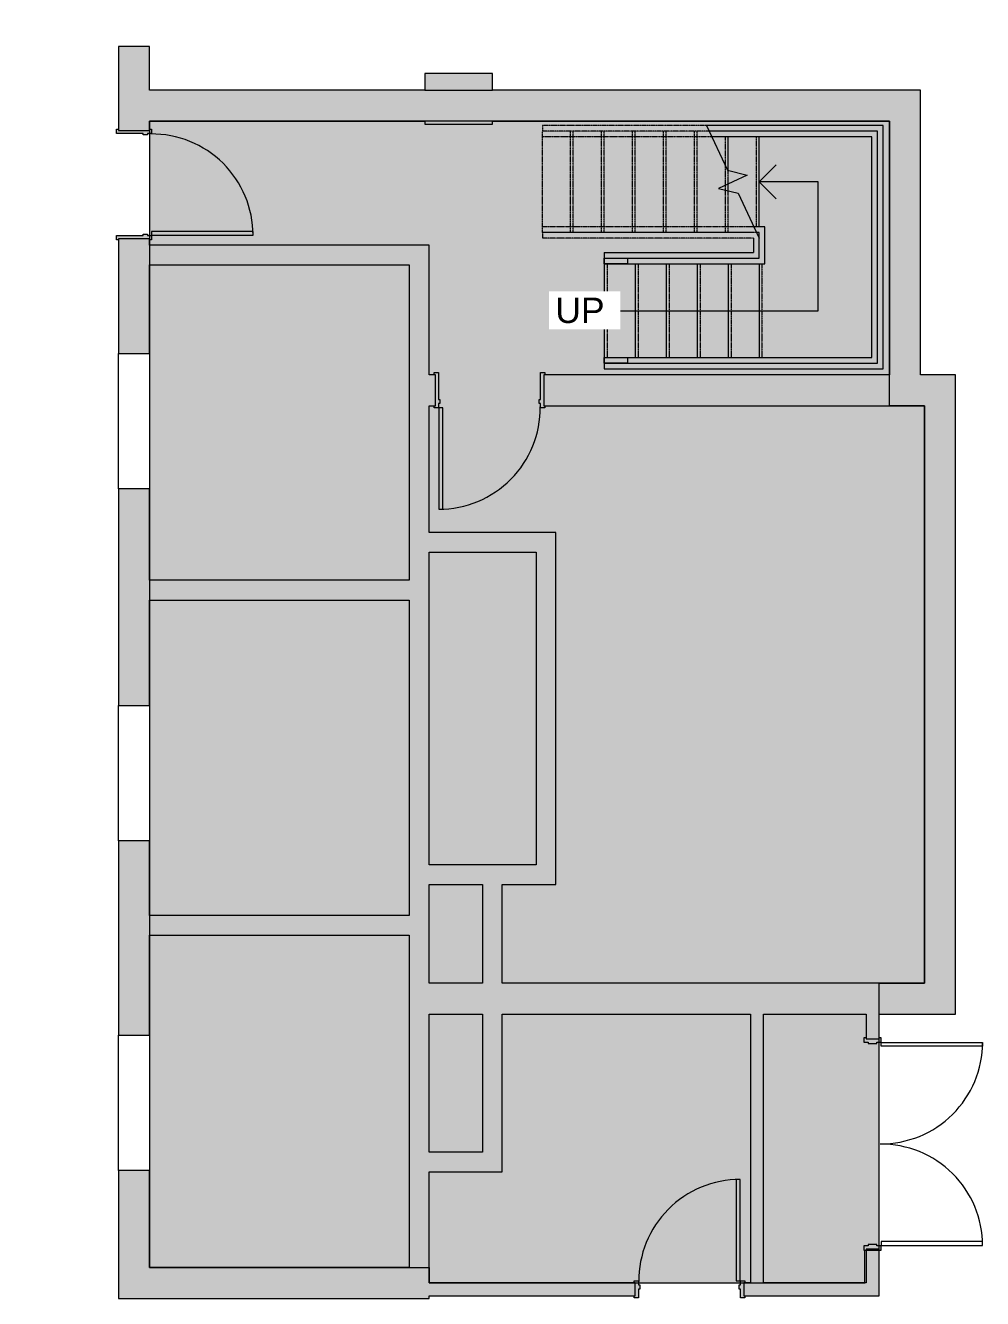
# Model space of a CAD drawing. Header units: inches. Extents: x 1076 to 2563, y 349 to 2134.
# Drawn here: x 1423.6 to 1763.4, y 964.9 to 1416.9 of the extents above; entities that cross this region are included whole.
import ezdxf

# ---------------------------------------------------------------- set-up
doc = ezdxf.new("R2010")
doc.units = ezdxf.units.IN
doc.header["$MEASUREMENT"] = 0
doc.linetypes.add('Overhead 1_16_', pattern=[0.101562, 0.0625, -0.039062])
for name, color, linetype, lineweight in [('A-DETL-GENF', 92, 'Continuous', 9), ('A-DETL-THIN', 151, 'Continuous', 9), ('A-DOOR', 31, 'Continuous', 13), ('A-FLOR-HRAL', 11, 'Continuous', 9), ('A-GENM', 13, 'Continuous', 9), ('A-WALL', 113, 'Continuous', 13), ('A-WALL-PATT', 111, 'Continuous', 13), ('S-STRS', 31, 'Continuous', 13), ('S-STRS-ANNO', 31, 'Continuous', 9), ('S-STRS-IDEN', 31, 'Continuous', 9), ('S-STRS-MBND', 31, 'Continuous', 13)]:
    doc.layers.add(name, color=color, linetype=linetype, lineweight=lineweight)
doc.styles.add('Arial', font='arial.ttf', dxfattribs={"height": 9})

# ---------------------------------------------------------------- blocks, each defined once
blk = doc.blocks.new('Door - Single - Solid Door-7174106-Level XX  POWER _ SIGNAL')
at = {"layer": 'A-DOOR'}
h = blk.add_hatch(color=250, dxfattribs=at)
h.paths.add_polyline_path([(-15.63, -5.59), (-15.63, -6.34), (-14.13, -6.34), (-14.13, -4.84), (-13.63, -4.84), (-13.63, -3.34), (-14.13, -3.34), (-14.13, 6.16), (-15.63, 6.16), (-15.63, 5.41), (-15.26, 5.41), (-15.26, -5.59)], flags=0)
h.paths.add_polyline_path([(21.62, -4.51), (21.62, -4.84), (22.12, -4.84), (22.12, -6.34), (23.62, -6.34), (23.62, -5.59), (23.24, -5.59), (23.24, 5.41), (23.62, 5.41), (23.62, 6.16), (22.12, 6.16), (22.12, -3.34), (21.62, -3.34)], flags=0)
at = {"layer": 'A-DOOR', "color": 8, "lineweight": 20}
for p, q in [((-15.63, 6.16), (-14.13, 6.16)), ((-15.63, 5.41), (-15.63, 6.16)), ((-14.13, 6.16), (-14.13, -3.34)), ((22.12, 6.16), (23.62, 6.16)), ((22.12, -3.34), (22.12, 6.16)), ((23.62, 6.16), (23.62, 5.41)), ((-14.13, -3.34), (-13.63, -3.34)), ((-13.63, -3.34), (-13.63, -4.84)), ((21.62, -3.34), (22.12, -3.34)), ((21.62, -4.84), (21.62, -3.34)), ((-15.63, -6.34), (-15.63, -5.59)), ((-14.13, -6.34), (-15.63, -6.34)), ((-14.13, -4.84), (-14.13, -6.34)), ((-13.63, -4.84), (-14.13, -4.84)), ((-12.63, -6.34), (-14.01, -6.34)), ((-14.01, -6.34), (-14.01, -42.34)), ((-12.63, -42.34), (-12.63, -6.34)), ((22.12, -4.84), (21.62, -4.84)), ((22.12, -6.34), (22.12, -4.84)), ((23.62, -6.34), (22.12, -6.34)), ((23.62, -5.59), (23.62, -6.34)), ((-14.01, -42.34), (-12.63, -42.34))]:
    blk.add_line(p, q, dxfattribs=at)
at = {"layer": 'A-DOOR', "lineweight": 9}
blk.add_arc((-14.01, -6.34), 36, 270, 0.5, dxfattribs=at)
blk = doc.blocks.new('Opening - 48_ x 84_-7159334-Level XX  POWER _ SIGNAL')
at = {"layer": 'A-GENM'}
for p, q in [((-24.32, -5.5), (-24.32, 5.5)), ((-24.32, 5.5), (23.68, 5.5)), ((23.68, 5.5), (23.68, -5.5)), ((23.68, -5.5), (-24.32, -5.5))]:
    blk.add_line(p, q, dxfattribs=at)
blk = doc.blocks.new('Door - Single - Solid Door-7174110-Level XX  POWER _ SIGNAL')
at = {"layer": 'A-DOOR'}
h = blk.add_hatch(color=250, dxfattribs=at)
h.paths.add_polyline_path([(23.62, 2.97), (22.12, 2.97), (22.12, -0.15), (21.62, -0.15), (21.62, -1.65), (22.12, -1.65), (22.12, -3.15), (23.62, -3.15), (23.62, -2.4), (23.24, -2.4), (23.24, 2.22), (23.62, 2.22)], flags=0)
h.paths.add_polyline_path([(-15.63, 2.97), (-15.63, 2.22), (-15.26, 2.22), (-15.26, -2.4), (-15.63, -2.4), (-15.63, -3.15), (-14.13, -3.15), (-14.13, -1.65), (-13.63, -1.65), (-13.63, -0.15), (-14.13, -0.15), (-14.13, 2.97), (-15.61, 2.97)], flags=0)
at = {"layer": 'A-DOOR', "color": 8, "lineweight": 20}
for p, q in [((-15.63, 2.97), (-14.13, 2.97)), ((-15.63, 2.22), (-15.63, 2.97)), ((-14.13, 2.97), (-14.13, -0.15)), ((22.12, 2.97), (23.62, 2.97)), ((22.12, -0.15), (22.12, 2.97)), ((23.62, 2.97), (23.62, 2.22)), ((-15.63, -3.15), (-15.63, -2.4)), ((-14.13, -3.15), (-15.63, -3.15)), ((-14.13, -0.15), (-13.63, -0.15)), ((-14.13, -1.65), (-14.13, -3.15)), ((-13.63, -1.65), (-14.13, -1.65)), ((-12.63, -3.15), (-14.01, -3.15)), ((-14.01, -3.15), (-14.01, -39.15)), ((-13.63, -0.15), (-13.63, -1.65)), ((-12.63, -39.15), (-12.63, -3.15)), ((21.62, -0.15), (22.12, -0.15)), ((21.62, -1.65), (21.62, -0.15)), ((22.12, -1.65), (21.62, -1.65)), ((22.12, -3.15), (22.12, -1.65)), ((23.62, -3.15), (22.12, -3.15)), ((23.62, -2.4), (23.62, -3.15)), ((-14.01, -39.15), (-12.63, -39.15))]:
    blk.add_line(p, q, dxfattribs=at)
at = {"layer": 'A-DOOR', "lineweight": 9}
blk.add_arc((-14.01, -3.15), 36, 270, 0.5, dxfattribs=at)
blk = doc.blocks.new('Door - Double - Solid-7590853-Level XX  POWER _ SIGNAL')
at = {"layer": 'A-DOOR'}
h = blk.add_hatch(color=250, dxfattribs=at)
h.paths.add_polyline_path([(35.68, 2.4), (35.68, 3.15), (34.18, 3.15), (34.18, 1.65), (33.68, 1.65), (33.68, -1.47), (34.18, -1.47), (34.18, -2.97), (35.68, -2.97), (35.68, -2.22), (35.31, -2.22), (35.31, 2.4)], flags=0)
h.paths.add_polyline_path([(-37.69, 1.65), (-38.19, 1.65), (-38.19, 3.15), (-39.69, 3.15), (-39.69, 2.4), (-39.32, 2.4), (-39.32, -2.22), (-39.69, -2.22), (-39.69, -2.97), (-38.19, -2.97), (-38.19, -1.47), (-37.69, -1.47), (-37.69, 1.32)], flags=0)
at = {"layer": 'A-DOOR', "color": 8, "lineweight": 20}
for p, q in [((-38.06, 39.15), (-36.69, 39.15)), ((-38.06, 3.15), (-38.06, 39.15)), ((-36.69, 39.15), (-36.69, 3.15)), ((32.68, 39.15), (32.68, 3.15)), ((34.05, 39.15), (32.68, 39.15)), ((34.05, 3.15), (34.05, 39.15)), ((-39.69, 3.15), (-39.69, 2.4)), ((-38.19, 3.15), (-39.69, 3.15)), ((-38.19, 1.65), (-38.19, 3.15)), ((-37.69, 1.65), (-38.19, 1.65)), ((-36.69, 3.15), (-38.06, 3.15)), ((-37.69, -1.47), (-37.69, 1.65)), ((32.68, 3.15), (34.05, 3.15)), ((34.18, 1.65), (33.68, 1.65)), ((33.68, 1.65), (33.68, -1.47)), ((35.68, 3.15), (34.18, 3.15)), ((34.18, 3.15), (34.18, 1.65)), ((35.68, 2.4), (35.68, 3.15)), ((-39.69, -2.22), (-39.69, -2.97)), ((-39.69, -2.97), (-38.19, -2.97)), ((-38.19, -2.97), (-38.19, -1.47)), ((-38.19, -1.47), (-37.69, -1.47)), ((33.68, -1.47), (34.18, -1.47)), ((34.18, -1.47), (34.18, -2.97)), ((34.18, -2.97), (35.68, -2.97)), ((35.68, -2.97), (35.68, -2.22))]:
    blk.add_line(p, q, dxfattribs=at)
at = {"layer": 'A-DOOR', "lineweight": 9}
for centre, start, end in [((-38.06, 3.15), 359.5, 90), ((34.05, 3.15), 90, 180.5)]:
    blk.add_arc(centre, 36, start, end, dxfattribs=at)
blk = doc.blocks.new('Top Rail Type - Top Rail_Internal_-7187164-Level XX  POWER _ SIGNAL')
at = {"layer": 'A-FLOR-HRAL'}
for p, q in [((1629.11, 1297.03), (1629.11, 1299.03)), ((1629.11, 1299.03), (1637.36, 1299.03)), ((1637.36, 1299.03), (1637.36, 1297.03)), ((1637.36, 1297.03), (1629.11, 1297.03))]:
    blk.add_line(p, q, dxfattribs=at)
blk = doc.blocks.new('Top Rail Type - Top Rail_Internal_-V8-Level XX  POWER _ SIGNAL')
at = {"layer": 'A-FLOR-HRAL', "linetype": 'Overhead 1_16_'}
for p, q in [((1607.11, 1377.42), (1607.11, 1379.42)), ((1666.39, 1379.42), (1607.11, 1379.42)), ((1667.33, 1377.42), (1607.11, 1377.42))]:
    blk.add_line(p, q, dxfattribs=at)
at = {"layer": 'A-FLOR-HRAL'}
for p, q in [((1666.39, 1379.42), (1667.33, 1377.42)), ((1695.11, 1379.42), (1666.39, 1379.42)), ((1726.11, 1379.42), (1695.11, 1379.42)), ((1726.11, 1297.03), (1726.11, 1379.42)), ((1695.11, 1377.42), (1667.33, 1377.42)), ((1724.11, 1377.42), (1695.11, 1377.42)), ((1724.11, 1299.03), (1724.11, 1377.42)), ((1629.11, 1299.03), (1629.11, 1297.03)), ((1629.11, 1299.03), (1684.11, 1299.03)), ((1684.11, 1299.03), (1724.11, 1299.03)), ((1629.11, 1297.03), (1684.11, 1297.03)), ((1684.11, 1297.03), (1726.11, 1297.03))]:
    blk.add_line(p, q, dxfattribs=at)
blk = doc.blocks.new('Top Rail Type - Top Rail_Internal_-7187180-Level XX  POWER _ SIGNAL')
at = {"layer": 'A-FLOR-HRAL'}
for p, q in [((1629.11, 1332.28), (1629.11, 1334.28)), ((1629.11, 1334.28), (1637.36, 1334.28)), ((1637.36, 1334.28), (1637.36, 1332.28)), ((1637.36, 1332.28), (1629.11, 1332.28))]:
    blk.add_line(p, q, dxfattribs=at)
blk = doc.blocks.new('Top Rail Type - Top Rail_Internal_-V9-Level XX  POWER _ SIGNAL')
at = {"layer": 'A-FLOR-HRAL', "linetype": 'Overhead 1_16_'}
for p, q in [((1607.11, 1343.42), (1607.11, 1345.42)), ((1681.11, 1345.42), (1607.11, 1345.42)), ((1681.11, 1343.42), (1607.11, 1343.42)), ((1682.25, 1345.42), (1681.11, 1345.42)), ((1683.18, 1343.42), (1681.11, 1343.42))]:
    blk.add_line(p, q, dxfattribs=at)
at = {"layer": 'A-FLOR-HRAL'}
for p, q in [((1682.25, 1345.42), (1683.18, 1343.42)), ((1686.11, 1345.42), (1682.25, 1345.42)), ((1684.11, 1343.42), (1683.18, 1343.42)), ((1684.11, 1340.42), (1684.11, 1343.42)), ((1686.11, 1340.42), (1686.11, 1345.42)), ((1684.11, 1334.28), (1684.11, 1340.42)), ((1686.11, 1332.28), (1686.11, 1340.42)), ((1629.11, 1334.28), (1629.11, 1332.28)), ((1629.11, 1334.28), (1681.11, 1334.28)), ((1681.11, 1334.28), (1684.11, 1334.28)), ((1629.11, 1332.28), (1681.11, 1332.28)), ((1681.11, 1332.28), (1686.11, 1332.28))]:
    blk.add_line(p, q, dxfattribs=at)

msp = doc.modelspace()

# ---------------------------------------------------------------- hatches: boundary and pattern name
at = {"layer": 'A-DETL-GENF'}
h = msp.add_hatch(color=9, dxfattribs=at)
h.paths.add_polyline_path([(1101.87, 969.98), (1101.87, 979.48), (1119.87, 979.48), (1119.87, 1020.1), (1114.06, 1020.1), (1114.06, 1051.92), (1083.68, 1051.92), (1083.68, 969.98), (1094.25, 969.98), (1094.25, 970.73), (1095.75, 970.73), (1095.75, 969.98)], flags=0)
h.paths.add_polyline_path([(1664.42, 970.48), (1677.5, 970.48), (1677.5, 971.23), (1679, 971.23), (1679, 970.48), (1681.06, 970.48), (1681.06, 1065.92), (1592.87, 1065.92), (1592.87, 1009.92), (1566.87, 1009.92), (1566.87, 970.48), (1639.75, 970.48), (1639.75, 971.23), (1641.25, 971.23), (1641.25, 970.48)], flags=0)
h.paths.add_polyline_path([(1721.31, 970.48), (1721.68, 970.48), (1721.68, 982.1), (1721.31, 982.1), (1721.31, 983.6), (1722.81, 983.6), (1722.81, 984.1), (1725.93, 984.1), (1725.93, 983.6), (1726.68, 983.6), (1726.68, 1055.98), (1725.93, 1055.98), (1725.93, 1055.48), (1722.81, 1055.48), (1722.81, 1055.98), (1721.31, 1055.98), (1721.31, 1057.48), (1722.06, 1057.48), (1722.06, 1065.92), (1685.68, 1065.92), (1685.68, 970.48)], flags=0)
h.paths.add_polyline_path([(1468.41, 975.92), (1559.87, 975.92), (1559.87, 1093.92), (1467.62, 1093.92), (1467.62, 975.92)], flags=0)
h.paths.add_polyline_path([(1217.5, 977.42), (1217.5, 978.17), (1219, 978.17), (1219, 977.42), (1220.87, 977.42), (1220.87, 1196.92), (1102.18, 1196.92), (1102.18, 1149.23), (1124.87, 1149.23), (1124.87, 1196.42), (1144.37, 1196.42), (1144.37, 1185.42), (1131.87, 1185.42), (1131.87, 1031.92), (1163.87, 1031.92), (1163.87, 977.42), (1179.75, 977.42), (1179.75, 978.17), (1181.25, 978.17), (1181.25, 977.42), (1217.37, 977.42)], flags=0)
h.paths.add_polyline_path([(1231.87, 977.42), (1322.87, 977.42), (1322.87, 1090.67), (1231.87, 1090.67), (1231.87, 981.39)], flags=0)
h.paths.add_polyline_path([(1131.87, 995.67), (1156.87, 995.67), (1156.87, 1020.92), (1131.87, 1020.92), (1131.87, 1020.1), (1130.87, 1020.1), (1130.87, 995.67)], flags=0)
h.paths.add_polyline_path([(1585.87, 1016.92), (1585.87, 1065.92), (1566.87, 1065.92), (1566.87, 1016.92), (1568.31, 1016.92)], flags=0)
h.paths.add_polyline_path([(1124.87, 1024.73), (1124.87, 1128.92), (1118.68, 1128.92), (1118.68, 1056.54), (1120.18, 1056.54), (1120.18, 1051.92), (1118.68, 1051.92), (1118.68, 1024.73), (1119.87, 1024.73)], flags=0)
h.paths.add_polyline_path([(1101.71, 1056.54), (1114.06, 1056.54), (1114.06, 1128.92), (1083.68, 1128.92), (1083.68, 1056.54), (1101.59, 1056.54)], flags=0)
h.paths.add_polyline_path([(1685.68, 1076.92), (1742.87, 1076.92), (1742.87, 1281.92), (1608, 1281.92), (1608, 1281.17), (1606.5, 1281.17), (1606.5, 1282.67), (1606, 1282.67), (1606, 1284.17), (1606.5, 1284.17), (1606.5, 1293.67), (1608, 1293.67), (1608, 1292.92), (1730.37, 1292.92), (1730.37, 1382.92), (1589.37, 1382.92), (1589.37, 1381.92), (1565.37, 1381.92), (1565.37, 1382.92), (1467.62, 1382.92), (1467.62, 1380.04), (1468.37, 1380.04), (1468.37, 1378.54), (1467.62, 1378.54), (1467.62, 1342.29), (1468.37, 1342.29), (1468.37, 1340.79), (1467.62, 1340.79), (1467.62, 1338.92), (1566.87, 1338.92), (1566.87, 1292.92), (1568.75, 1292.92), (1568.75, 1293.67), (1570.25, 1293.67), (1570.25, 1284.17), (1570.75, 1284.17), (1570.75, 1282.67), (1570.25, 1282.67), (1570.25, 1281.17), (1568.75, 1281.17), (1568.75, 1281.92), (1566.87, 1281.92), (1566.87, 1236.92), (1611.87, 1236.92), (1611.87, 1111.92), (1592.87, 1111.92), (1592.87, 1076.92), (1681.06, 1076.92)], flags=0)
h.paths.add_polyline_path([(1585.87, 1076.92), (1585.87, 1111.92), (1566.87, 1111.92), (1566.87, 1076.92)], flags=0)
h.paths.add_polyline_path([(1320.45, 1097.67), (1322.87, 1097.67), (1322.87, 1210.92), (1231.87, 1210.92), (1231.87, 1097.67), (1272.4, 1097.67)], flags=0)
h.paths.add_polyline_path([(1559.87, 1100.92), (1559.87, 1212.92), (1467.62, 1212.92), (1467.62, 1100.92), (1536.39, 1100.92)], flags=0)
h.paths.add_polyline_path([(1566.87, 1118.92), (1604.87, 1118.92), (1604.87, 1229.92), (1566.87, 1229.92), (1566.87, 1156.92)], flags=0)
h.paths.add_polyline_path([(1118.68, 1139.92), (1124.87, 1139.92), (1124.87, 1144.6), (1097.56, 1144.6), (1097.56, 1196.92), (1088.68, 1196.92), (1088.68, 1139.92), (1114.06, 1139.92)], flags=0)
h.paths.add_polyline_path([(1083.68, 1139.92), (1084.06, 1139.92), (1084.06, 1169.1), (1083.68, 1169.1), (1083.68, 1141.16)], flags=0)
h.paths.add_polyline_path([(1084.06, 1170.1), (1084.06, 1196.92), (1083.68, 1196.92), (1083.68, 1170.1)], flags=0)
h.paths.add_polyline_path([(1174.4, 1207.92), (1211.87, 1207.92), (1211.87, 1244.54), (1158.77, 1244.54), (1158.77, 1240.29), (1157.77, 1240.29), (1157.77, 1249.29), (1158.77, 1249.29), (1158.77, 1245.54), (1211.87, 1245.54), (1211.87, 1279.54), (1158.77, 1279.54), (1158.77, 1275.79), (1157.77, 1275.79), (1157.77, 1284.12), (1158.77, 1284.12), (1158.77, 1280.54), (1211.87, 1280.54), (1211.87, 1314.21), (1158.77, 1314.21), (1158.77, 1310.62), (1157.77, 1310.62), (1157.77, 1319.46), (1158.77, 1319.46), (1158.77, 1315.21), (1211.87, 1315.21), (1211.87, 1355.92), (1158.77, 1355.92), (1158.77, 1345.96), (1157.77, 1345.96), (1157.77, 1355.92), (1150.53, 1355.92), (1150.53, 1359.42), (1211.87, 1359.42), (1211.87, 1359.92), (1322.87, 1359.92), (1322.87, 1374.79), (1322.12, 1374.79), (1322.12, 1376.29), (1322.87, 1376.29), (1322.87, 1412.54), (1322.12, 1412.54), (1322.12, 1414.04), (1322.87, 1414.04), (1322.87, 1416.92), (1286.18, 1416.92), (1286.18, 1412.42), (1286.12, 1412.42), (1286.12, 1411.04), (1286.18, 1411.04), (1286.18, 1394.42), (1281.56, 1394.42), (1281.56, 1416.92), (1206.74, 1416.92), (1206.74, 1394.89), (1202.11, 1394.89), (1202.11, 1416.92), (1115.96, 1416.92), (1115.96, 1291.92), (1083.68, 1291.92), (1083.68, 1207.92), (1157.77, 1207.92), (1157.77, 1213.79), (1158.77, 1213.79), (1158.77, 1207.92), (1158.85, 1207.92)], flags=0)
h.paths.add_polyline_path([(1090.08, 1216.11), (1090.08, 1216.11), (1089.23, 1216.76)], flags=0)
h.paths.add_polyline_path([(1507.37, 1219.92), (1559.87, 1219.92), (1559.87, 1331.92), (1467.62, 1331.92), (1467.62, 1219.92), (1468.41, 1219.92)], flags=0)
h.paths.add_polyline_path([(1236.25, 1221.92), (1322.87, 1221.92), (1322.87, 1333.67), (1222.87, 1333.67), (1222.87, 1221.92), (1231.87, 1221.92)], flags=0)
h.paths.add_polyline_path([(1090.42, 1241.79), (1090.42, 1241.79), (1089.57, 1242.45)], flags=0)
h.paths.add_polyline_path([(1090.08, 1267.48), (1090.08, 1267.48), (1089.27, 1268.1)], flags=0)
h.paths.add_polyline_path([(1104.96, 1302.92), (1104.96, 1416.92), (1083.68, 1416.92), (1083.68, 1302.92)], flags=0)
h.paths.add_polyline_path([(1321.75, 1337.17), (1322.87, 1337.17), (1322.87, 1348.92), (1222.87, 1348.92), (1222.87, 1337.17), (1317.95, 1337.17)], flags=0)
at = {"layer": 'A-WALL'}
h = msp.add_hatch(color=250, dxfattribs=at)
h.paths.add_polyline_path([(1589.37, 1381.92), (1589.37, 1382.92), (1565.37, 1382.92), (1565.37, 1381.92), (1566.41, 1381.92)], flags=0)
h.paths.add_polyline_path([(1566.41, 1393.92), (1589.37, 1393.92), (1589.37, 1399.92), (1565.37, 1399.92), (1565.37, 1393.92)], flags=0)
at = {"layer": 'A-WALL-PATT', "lineweight": 9}
h = msp.add_hatch(color=7, dxfattribs=at)
h.paths.add_polyline_path([(1467.62, 964.92), (1467.62, 1010.42), (1456.62, 1010.42), (1456.62, 964.92)], flags=0)
h.paths.add_polyline_path([(1456.62, 1058.42), (1467.62, 1058.42), (1467.62, 1127.42), (1456.62, 1127.42)], flags=0)
h.paths.add_polyline_path([(1467.62, 1175.42), (1467.62, 1252.42), (1456.62, 1252.42), (1456.62, 1175.42)], flags=0)
h.paths.add_polyline_path([(1456.62, 1300.42), (1467.62, 1300.42), (1467.62, 1341.17), (1456.62, 1341.17), (1456.62, 1331.92)], flags=0)
h.paths.add_polyline_path([(1467.62, 1379.67), (1467.62, 1409.42), (1456.62, 1409.42), (1456.62, 1379.67)], flags=0)
for points in [[(1664.42, 1382.92), (1730.37, 1382.92), (1730.37, 1393.92), (1467.62, 1393.92), (1467.62, 1382.92), (1566.41, 1382.92)], [(1741.37, 1292.92), (1741.37, 1393.92), (1730.37, 1393.92), (1730.37, 1292.92)], [(1467.62, 1331.92), (1559.87, 1331.92), (1559.87, 1338.92), (1467.62, 1338.92)], [(1566.41, 1236.92), (1566.87, 1236.92), (1566.87, 1338.92), (1559.87, 1338.92), (1559.87, 1236.92)], [(1753.87, 1065.92), (1753.87, 1281.92), (1742.87, 1281.92), (1742.87, 1065.92)], [(1604.87, 1229.92), (1604.87, 1236.92), (1559.87, 1236.92), (1559.87, 1229.92), (1592.87, 1229.92)], [(1611.87, 1118.92), (1611.87, 1236.92), (1604.87, 1236.92), (1604.87, 1118.92)], [(1559.87, 975.92), (1566.87, 975.92), (1566.87, 1229.92), (1559.87, 1229.92), (1559.87, 991.81)], [(1468.41, 1212.92), (1559.87, 1212.92), (1559.87, 1219.92), (1467.62, 1219.92), (1467.62, 1212.92)], [(1611.87, 1111.92), (1611.87, 1118.92), (1566.87, 1118.92), (1566.87, 1111.92), (1604.87, 1111.92)], [(1592.87, 1016.92), (1592.87, 1111.92), (1585.87, 1111.92), (1585.87, 1016.92)], [(1467.62, 1093.92), (1559.87, 1093.92), (1559.87, 1100.92), (1467.62, 1100.92)], [(1681.06, 970.48), (1685.68, 970.48), (1685.68, 1065.92), (1681.06, 1065.92), (1681.06, 991.81)], [(1585.87, 1009.92), (1592.87, 1009.92), (1592.87, 1016.92), (1566.87, 1016.92), (1566.87, 1009.92)], [(1467.62, 964.92), (1566.87, 964.92), (1566.87, 975.92), (1467.62, 975.92)]]:
    msp.add_hatch(color=7, dxfattribs=at).paths.add_polyline_path(points, flags=0)
h = msp.add_hatch(color=7, dxfattribs=at)
h.paths.add_polyline_path([(1684.11, 1281.92), (1753.87, 1281.92), (1753.87, 1292.92), (1607.62, 1292.92), (1607.62, 1281.92), (1664.42, 1281.92)], flags=0)
h.paths.add_polyline_path([(1569.12, 1281.92), (1569.12, 1292.92), (1566.87, 1292.92), (1566.87, 1281.92)], flags=0)
h = msp.add_hatch(color=7, dxfattribs=at)
h.paths.add_polyline_path([(1681.06, 1065.92), (1742.87, 1065.92), (1742.87, 1076.92), (1592.87, 1076.92), (1592.87, 1065.92), (1664.42, 1065.92)], flags=0)
h.paths.add_polyline_path([(1566.87, 1065.92), (1585.87, 1065.92), (1585.87, 1076.92), (1566.87, 1076.92)], flags=0)
h = msp.add_hatch(color=7, dxfattribs=at)
h.paths.add_polyline_path([(1722.06, 970.48), (1726.68, 970.48), (1726.68, 982.48), (1722.06, 982.48)], flags=0)
h.paths.add_polyline_path([(1722.06, 1057.1), (1726.68, 1057.1), (1726.68, 1065.92), (1722.06, 1065.92)], flags=0)
h = msp.add_hatch(color=7, dxfattribs=at)
h.paths.add_polyline_path([(1685.68, 965.85), (1726.68, 965.85), (1726.68, 970.48), (1678.62, 970.48), (1678.62, 965.85), (1681.06, 965.85)], flags=0)
h.paths.add_polyline_path([(1577.59, 965.85), (1640.12, 965.85), (1640.12, 970.48), (1566.87, 970.48), (1566.87, 965.85)], flags=0)

# ---------------------------------------------------------------- linework, layer by layer
at = {"layer": 'A-DETL-THIN'}
for p, q in [((1730.37, 1382.92), (1467.62, 1382.92)), ((1467.62, 1382.92), (1467.62, 975.92)), ((1730.37, 1281.92), (1730.37, 1382.92)), ((1742.87, 1281.92), (1730.37, 1281.92)), ((1742.87, 1076.92), (1742.87, 1281.92)), ((1726.68, 982.1), (1726.68, 1076.92)), ((1726.68, 1076.92), (1742.87, 1076.92)), ((1721.68, 970.48), (1721.68, 982.1)), ((1721.68, 982.1), (1726.68, 982.1)), ((1467.62, 975.92), (1566.87, 975.92)), ((1566.87, 975.92), (1566.87, 970.48)), ((1566.87, 970.48), (1721.68, 970.48))]:
    msp.add_line(p, q, dxfattribs=at)
at = {"layer": 'A-WALL', "color": 8, "lineweight": 20}
for p, q in [((1456.62, 1409.42), (1456.62, 1379.67)), ((1467.62, 1409.42), (1456.62, 1409.42)), ((1467.62, 1393.92), (1467.62, 1409.42)), ((1589.37, 1399.92), (1565.37, 1399.92)), ((1565.37, 1399.92), (1565.37, 1393.92)), ((1589.37, 1393.92), (1589.37, 1399.92)), ((1565.37, 1393.92), (1467.62, 1393.92)), ((1741.37, 1393.92), (1589.37, 1393.92)), ((1741.37, 1292.92), (1741.37, 1393.92)), ((1456.62, 1379.67), (1467.62, 1379.67)), ((1467.62, 1379.67), (1467.62, 1382.92)), ((1467.62, 1382.92), (1565.37, 1382.92)), ((1565.37, 1382.92), (1565.37, 1381.92)), ((1565.37, 1381.92), (1589.37, 1381.92)), ((1589.37, 1382.92), (1730.37, 1382.92)), ((1589.37, 1381.92), (1589.37, 1382.92)), ((1730.37, 1382.92), (1730.37, 1292.92)), ((1456.62, 1341.17), (1456.62, 1300.42)), ((1467.62, 1341.17), (1456.62, 1341.17)), ((1467.62, 1338.92), (1467.62, 1341.17)), ((1566.87, 1338.92), (1467.62, 1338.92)), ((1566.87, 1292.92), (1566.87, 1338.92)), ((1467.62, 1300.42), (1467.62, 1331.92)), ((1467.62, 1331.92), (1559.87, 1331.92)), ((1559.87, 1331.92), (1559.87, 1219.92)), ((1456.62, 1300.42), (1467.62, 1300.42)), ((1569.12, 1292.92), (1566.87, 1292.92)), ((1569.12, 1281.92), (1569.12, 1292.92)), ((1730.37, 1292.92), (1607.62, 1292.92)), ((1607.62, 1292.92), (1607.62, 1281.92)), ((1753.87, 1292.92), (1741.37, 1292.92)), ((1753.87, 1065.92), (1753.87, 1292.92)), ((1566.87, 1236.92), (1566.87, 1281.92)), ((1566.87, 1281.92), (1569.12, 1281.92)), ((1607.62, 1281.92), (1742.87, 1281.92)), ((1742.87, 1281.92), (1742.87, 1076.92)), ((1456.62, 1252.42), (1456.62, 1175.42)), ((1467.62, 1252.42), (1456.62, 1252.42)), ((1467.62, 1219.92), (1467.62, 1252.42)), ((1611.87, 1236.92), (1566.87, 1236.92)), ((1611.87, 1111.92), (1611.87, 1236.92)), ((1566.87, 1229.92), (1604.87, 1229.92)), ((1566.87, 1118.92), (1566.87, 1229.92)), ((1604.87, 1229.92), (1604.87, 1118.92)), ((1559.87, 1219.92), (1467.62, 1219.92)), ((1467.62, 1175.42), (1467.62, 1212.92)), ((1467.62, 1212.92), (1559.87, 1212.92)), ((1559.87, 1212.92), (1559.87, 1100.92)), ((1456.62, 1175.42), (1467.62, 1175.42)), ((1456.62, 1127.42), (1456.62, 1058.42)), ((1467.62, 1127.42), (1456.62, 1127.42)), ((1467.62, 1100.92), (1467.62, 1127.42)), ((1604.87, 1118.92), (1566.87, 1118.92)), ((1566.87, 1111.92), (1585.87, 1111.92)), ((1566.87, 1076.92), (1566.87, 1111.92)), ((1585.87, 1111.92), (1585.87, 1076.92)), ((1592.87, 1076.92), (1592.87, 1111.92)), ((1592.87, 1111.92), (1611.87, 1111.92)), ((1559.87, 1100.92), (1467.62, 1100.92)), ((1467.62, 1058.42), (1467.62, 1093.92)), ((1467.62, 1093.92), (1559.87, 1093.92)), ((1559.87, 1093.92), (1559.87, 975.92)), ((1585.87, 1076.92), (1566.87, 1076.92)), ((1742.87, 1076.92), (1592.87, 1076.92)), ((1566.87, 1065.92), (1585.87, 1065.92)), ((1566.87, 1016.92), (1566.87, 1065.92)), ((1585.87, 1065.92), (1585.87, 1016.92)), ((1592.87, 1009.92), (1592.87, 1065.92)), ((1592.87, 1065.92), (1681.06, 1065.92)), ((1681.06, 1065.92), (1681.06, 970.48)), ((1685.68, 1065.92), (1722.06, 1065.92)), ((1685.68, 970.48), (1685.68, 1065.92)), ((1722.06, 1065.92), (1722.06, 1057.1)), ((1726.68, 1065.92), (1753.87, 1065.92)), ((1726.68, 1057.1), (1726.68, 1065.92)), ((1456.62, 1058.42), (1467.62, 1058.42)), ((1722.06, 1057.1), (1726.68, 1057.1)), ((1585.87, 1016.92), (1566.87, 1016.92)), ((1456.62, 1010.42), (1456.62, 964.92)), ((1467.62, 1010.42), (1456.62, 1010.42)), ((1467.62, 975.92), (1467.62, 1010.42)), ((1566.87, 1009.92), (1592.87, 1009.92)), ((1566.87, 970.48), (1566.87, 1009.92)), ((1726.68, 982.48), (1722.06, 982.48)), ((1722.06, 982.48), (1722.06, 970.48)), ((1726.68, 965.85), (1726.68, 982.48)), ((1559.87, 975.92), (1467.62, 975.92)), ((1640.12, 970.48), (1566.87, 970.48)), ((1640.12, 965.85), (1640.12, 970.48)), ((1681.06, 970.48), (1678.62, 970.48)), ((1678.62, 970.48), (1678.62, 965.85)), ((1722.06, 970.48), (1685.68, 970.48)), ((1456.62, 964.92), (1566.87, 964.92)), ((1566.87, 964.92), (1566.87, 965.85)), ((1566.87, 965.85), (1640.12, 965.85)), ((1678.62, 965.85), (1726.68, 965.85))]:
    msp.add_line(p, q, dxfattribs=at)
at = {"layer": 'A-WALL', "lineweight": 9}
for p, q in [((1565.37, 1393.92), (1589.37, 1393.92)), ((1589.37, 1382.92), (1565.37, 1382.92))]:
    msp.add_line(p, q, dxfattribs=at)
at = {"layer": 'S-STRS', "lineweight": 9}
for p, q in [((1692.8, 1381.42), (1665.46, 1381.42)), ((1728.11, 1381.42), (1692.8, 1381.42)), ((1728.11, 1295.03), (1728.11, 1381.42)), ((1673.11, 1365.44), (1673.11, 1377.42)), ((1684.11, 1345.42), (1684.11, 1377.42)), ((1673.11, 1358.21), (1673.11, 1360.64)), ((1682.11, 1341.42), (1682.11, 1336.28)), ((1629.11, 1336.28), (1629.11, 1334.28)), ((1629.11, 1336.28), (1682.11, 1336.28)), ((1629.11, 1332.28), (1629.11, 1299.03)), ((1640.11, 1332.28), (1640.11, 1299.03)), ((1651.11, 1332.28), (1651.11, 1299.03)), ((1662.11, 1332.28), (1662.11, 1299.03)), ((1673.11, 1332.28), (1673.11, 1299.03)), ((1684.11, 1332.28), (1684.11, 1299.03)), ((1629.11, 1297.03), (1629.11, 1295.03)), ((1629.11, 1295.03), (1686.43, 1295.03)), ((1686.43, 1295.03), (1728.11, 1295.03))]:
    msp.add_line(p, q, dxfattribs=at)
at = {"layer": 'S-STRS', "linetype": 'Overhead 1_16_', "lineweight": 9}
for p, q in [((1672.11, 1367.15), (1672.11, 1377.42)), ((1683.11, 1345.42), (1683.11, 1377.42)), ((1672.11, 1358.45), (1672.11, 1360.17)), ((1630.11, 1332.28), (1630.11, 1299.03)), ((1641.11, 1332.28), (1641.11, 1299.03)), ((1652.11, 1332.28), (1652.11, 1299.03)), ((1663.11, 1332.28), (1663.11, 1299.03)), ((1674.11, 1332.28), (1674.11, 1299.03)), ((1685.11, 1332.28), (1685.11, 1299.03))]:
    msp.add_line(p, q, dxfattribs=at)
at = {"layer": 'S-STRS-ANNO', "color": 135}
for p, q in [((1684.11, 1361.42), (1690.11, 1367.42)), ((1705.11, 1361.42), (1684.11, 1361.42)), ((1684.11, 1361.42), (1690.11, 1355.42)), ((1705.11, 1315.65), (1705.11, 1361.42)), ((1629.11, 1315.65), (1640.11, 1315.65)), ((1640.11, 1315.65), (1651.11, 1315.65)), ((1651.11, 1315.65), (1662.11, 1315.65)), ((1662.11, 1315.65), (1673.11, 1315.65)), ((1673.11, 1315.65), (1684.11, 1315.65)), ((1684.11, 1315.65), (1705.11, 1315.65))]:
    msp.add_line(p, q, dxfattribs=at)
at = {"layer": 'S-STRS-MBND', "linetype": 'Overhead 1_16_', "lineweight": 9}
for p, q in [((1607.11, 1381.42), (1607.11, 1379.42)), ((1665.46, 1381.42), (1607.11, 1381.42)), ((1666.39, 1379.42), (1607.11, 1379.42)), ((1607.11, 1343.42), (1607.11, 1379.42)), ((1617.11, 1343.42), (1617.11, 1379.42)), ((1618.11, 1343.42), (1618.11, 1379.42)), ((1628.11, 1343.42), (1628.11, 1379.42)), ((1629.11, 1343.42), (1629.11, 1379.42)), ((1639.11, 1343.42), (1639.11, 1379.42)), ((1640.11, 1343.42), (1640.11, 1379.42)), ((1650.11, 1343.42), (1650.11, 1379.42)), ((1651.11, 1343.42), (1651.11, 1379.42)), ((1661.11, 1343.42), (1661.11, 1379.42)), ((1662.11, 1343.42), (1662.11, 1379.42)), ((1672.11, 1360.17), (1672.11, 1367.15)), ((1673.11, 1360.64), (1673.11, 1365.44)), ((1672.11, 1343.42), (1672.11, 1358.45)), ((1673.11, 1343.42), (1673.11, 1358.21)), ((1607.11, 1343.42), (1607.11, 1341.42)), ((1683.18, 1343.42), (1607.11, 1343.42)), ((1683.11, 1343.42), (1683.11, 1343.56)), ((1682.11, 1341.42), (1607.11, 1341.42))]:
    msp.add_line(p, q, dxfattribs=at)
at = {"layer": 'S-STRS-MBND', "lineweight": 9}
for p, q in [((1665.46, 1381.42), (1672.88, 1365.5)), ((1672.88, 1365.5), (1679.88, 1363.79)), ((1679.88, 1363.79), (1669.69, 1359.04)), ((1669.69, 1359.04), (1676.69, 1357.34)), ((1676.69, 1357.34), (1684.11, 1341.42))]:
    msp.add_line(p, q, dxfattribs=at)

# ---------------------------------------------------------------- block references
at = {"layer": 'A-DOOR'}
for name, p, rotation in [('Door - Single - Solid Door-7174106-Level XX  POWER _ SIGNAL', (1462.03, 1356.42), 89.99999999999991), ('Door - Double - Solid-7590853-Level XX  POWER _ SIGNAL', (1724.28, 1017.79), 270), ('Door - Single - Solid Door-7174110-Level XX  POWER _ SIGNAL', (1663.36, 968.08), 180)]:
    msp.add_blockref(name, p, dxfattribs=dict(at, rotation=rotation))
msp.add_blockref('Door - Single - Solid Door-7174106-Level XX  POWER _ SIGNAL', (1584.38, 1287.51), dxfattribs=at)
at = {"layer": 'A-FLOR-HRAL'}
for name in ['Top Rail Type - Top Rail_Internal_-V8-Level XX  POWER _ SIGNAL', 'Top Rail Type - Top Rail_Internal_-V9-Level XX  POWER _ SIGNAL', 'Top Rail Type - Top Rail_Internal_-7187180-Level XX  POWER _ SIGNAL', 'Top Rail Type - Top Rail_Internal_-7187164-Level XX  POWER _ SIGNAL']:
    msp.add_blockref(name, (0, 0), dxfattribs=at)
at = {"layer": 'A-GENM', "rotation": 89.99999999999991}
for p in [(1462.12, 1276.74), (1462.12, 1151.74), (1462.12, 1034.74)]:
    msp.add_blockref('Opening - 48_ x 84_-7159334-Level XX  POWER _ SIGNAL', p, dxfattribs=at)

# ---------------------------------------------------------------- next in the draw order: texts
at = {"layer": 'S-STRS-IDEN', "color": 8, "insert": (1611.74, 1320.27), "char_height": 9, "width": 20.851, "attachment_point": 1, "line_spacing_factor": 0.941778, "style": 'Arial', "bg_fill": 3, "box_fill_scale": 1.25, "bg_fill_color": 256, "bg_fill_true_color": 13158600, "bg_fill_transparency": 0}
msp.add_mtext('UP', dxfattribs=at)

doc.saveas('drawing.dxf')
